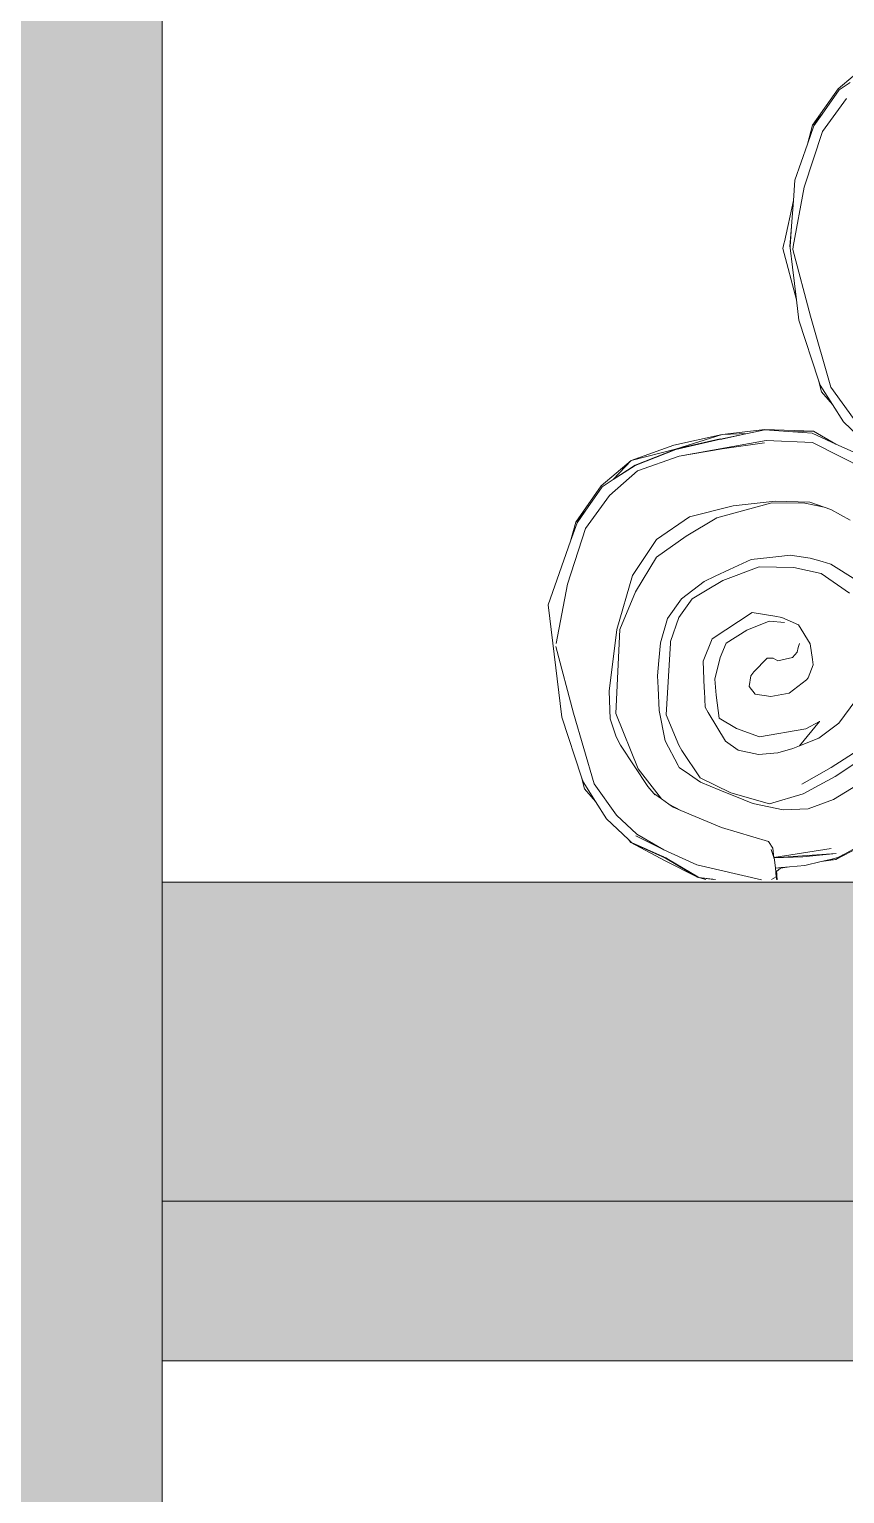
# Model space of a CAD drawing. Header units: inches. Extents: x 213 to 17763, y -4830 to 1802.
# Drawn here: x 7789.501 to 7791.653, y 1079.165 to 1083.029 of the extents above; entities that cross this region are included whole.
import ezdxf

# ---------------------------------------------------------------- set-up
doc = ezdxf.new("R2010")
doc.units = ezdxf.units.IN
doc.header["$MEASUREMENT"] = 0
doc.layers.add('.', color=30, linetype='Continuous')
doc.layers.add('OUTLINE', color=7, linetype='Continuous', lineweight=5)

# ---------------------------------------------------------------- blocks, each defined once
blk = doc.blocks.new('HYH4H')
at = {"color": 18, "lineweight": 5, "true_color": 0x000000}
for p, q in [((-2037.3664, 686.5765), (-2037.2202, 686.4529)), ((-2037.2246, 686.448), (-2037.278, 686.4829)), ((-2037.2601, 686.4046), (-2037.1433, 686.2439)), ((-2037.2246, 686.448), (-2037.1409, 686.3279)), ((-2037.0949, 686.2744), (-2037.2202, 686.4529)), ((-2037.0949, 686.2744), (-2037.1409, 686.3279)), ((-2037.1016, 686.2714), (-2037.1409, 686.3279)), ((-2037.1433, 686.2439), (-2037.054, 685.9713)), ((-2037.0699, 686.181), (-2037.1016, 686.2714)), ((-2037.0949, 686.2744), (-2037.0699, 686.181)), ((-2037.0081, 686.0048), (-2037.0699, 686.181)), ((-2037.054, 685.9713), (-2036.9999, 685.68)), ((-2037.0006, 685.9053), (-2037.0081, 686.0048)), ((-2036.9567, 685.7038), (-2037.0006, 685.9053)), ((-2036.9912, 685.7799), (-2037.0006, 685.9053)), ((-2036.9838, 685.6805), (-2036.9912, 685.7799)), ((-2036.9912, 685.7799), (-2036.9846, 685.6804)), ((-2037.0155, 685.4197), (-2036.9496, 685.6714)), ((-2036.9999, 685.68), (-2036.9983, 685.6655)), ((-2036.996, 685.58), (-2036.9853, 685.6743)), ((-2036.9853, 685.6743), (-2036.9838, 685.6805)), ((-2036.9846, 685.6804), (-2036.9853, 685.6743)), ((-2036.9846, 685.6804), (-2036.9838, 685.6805)), ((-2036.9567, 685.7038), (-2036.9558, 685.7)), ((-2036.9558, 685.7), (-2036.9554, 685.6993)), ((-2036.9554, 685.6993), (-2036.9556, 685.6987)), ((-2036.9496, 685.6714), (-2036.9554, 685.6993)), ((-2036.9983, 685.6655), (-2037.0844, 685.3393)), ((-2037.0155, 685.4197), (-2036.996, 685.58)), ((-2037.0277, 685.3197), (-2037.0155, 685.4197)), ((-2037.1849, 684.9922), (-2037.0844, 685.3393)), ((-2037.1237, 685.0256), (-2037.0277, 685.3197)), ((-2037.1385, 684.9682), (-2037.1237, 685.0256)), ((-2037.1314, 685.002), (-2037.1237, 685.0256)), ((-2037.1849, 684.9922), (-2037.2951, 684.8387)), ((-2037.1919, 684.9061), (-2037.1314, 685.002)), ((-2037.1919, 684.9061), (-2037.1385, 684.9682)), ((-2037.2454, 684.8214), (-2037.1919, 684.9061)), ((-2037.3539, 684.7195), (-2037.2454, 684.8214)), ((-2037.2088, 684.7131), (-2037.0993, 684.7757)), ((-2037.0934, 684.7655), (-2037.2088, 684.7131)), ((-2037.0993, 684.7757), (-2036.8604, 684.7841)), ((-2037.0993, 684.7757), (-2036.9985, 684.7727)), ((-2036.9985, 684.7727), (-2037.0934, 684.7655)), ((-2036.8607, 684.7831), (-2036.9985, 684.7727)), ((-2036.7758, 684.765), (-2036.8607, 684.7831)), ((-2036.6522, 684.7598), (-2036.8604, 684.7841)), ((-2036.6522, 684.7598), (-2036.7758, 684.765)), ((-2036.7599, 684.7616), (-2036.7758, 684.765)), ((-2036.6508, 684.7365), (-2036.7599, 684.7616)), ((-2036.644, 684.7369), (-2036.7599, 684.7616)), ((-2036.6522, 684.7598), (-2036.4237, 684.6881)), ((-2036.6522, 684.7598), (-2036.4155, 684.7081)), ((-2036.6441, 684.7361), (-2036.6508, 684.7365)), ((-2036.6441, 684.7361), (-2036.4952, 684.7033)), ((-2036.644, 684.7369), (-2036.4952, 684.7033)), ((-2036.6421, 684.7384), (-2036.4708, 684.6989)), ((-2037.0942, 684.7199), (-2037.3551, 684.5881)), ((-2037.2088, 684.7131), (-2037.3515, 684.6482)), ((-2036.8666, 684.7298), (-2037.0942, 684.7199)), ((-2036.8666, 684.7298), (-2036.4404, 684.6529)), ((-2036.8585, 684.7192), (-2036.6522, 684.6898)), ((-2036.4404, 684.6529), (-2036.6522, 684.6898)), ((-2036.4708, 684.6989), (-2036.4952, 684.7033)), ((-2036.4952, 684.7033), (-2036.4244, 684.6865)), ((-2036.4237, 684.6881), (-2036.4708, 684.6989)), ((-2036.4708, 684.6989), (-2036.4241, 684.6873)), ((-2036.4241, 684.6873), (-2036.4244, 684.6865)), ((-2036.2263, 684.6084), (-2036.4244, 684.6865)), ((-2036.2259, 684.6091), (-2036.4241, 684.6873)), ((-2036.206, 684.6323), (-2036.4237, 684.6881)), ((-2036.206, 684.6323), (-2036.4155, 684.7081)), ((-2036.4404, 684.6529), (-2036.2372, 684.5822)), ((-2036.2259, 684.6091), (-2036.2263, 684.6084)), ((-2036.2263, 684.6084), (-2036.1176, 684.5388)), ((-2036.1176, 684.5388), (-2036.2259, 684.6091)), ((-2036.1176, 684.5388), (-2036.206, 684.6323)), ((-2036.206, 684.6323), (-2036.0598, 684.5087)), ((-2036.2372, 684.5822), (-2036.0996, 684.4604)), ((-2036.0642, 684.5038), (-2036.1176, 684.5388)), ((-2036.0996, 684.4604), (-2035.9828, 684.2997)), ((-2036.0642, 684.5038), (-2035.9805, 684.3837)), ((-2035.9345, 684.3302), (-2036.0598, 684.5087)), ((-2037.2788, 684.3403), (-2037.1836, 684.393)), ((-2037.1836, 684.393), (-2037.1517, 684.4039)), ((-2037.1517, 684.4039), (-2037.0805, 684.4281)), ((-2037.1517, 684.4039), (-2037.0567, 684.4229)), ((-2037.0805, 684.4281), (-2036.9107, 684.4328)), ((-2037.0567, 684.4229), (-2036.895, 684.4253)), ((-2036.7056, 684.41), (-2036.9107, 684.4328)), ((-2036.6262, 684.3509), (-2036.895, 684.4253)), ((-2036.7056, 684.41), (-2036.491, 684.3565)), ((-2035.9345, 684.3302), (-2035.9805, 684.3837)), ((-2035.9411, 684.3272), (-2035.9805, 684.3837)), ((-2036.6262, 684.3509), (-2036.476, 684.2621)), ((-2036.3309, 684.2461), (-2036.491, 684.3565)), ((-2035.9094, 684.2368), (-2035.9411, 684.3272)), ((-2035.9345, 684.3302), (-2035.9094, 684.2368)), ((-2036.3304, 684.1594), (-2036.476, 684.2621)), ((-2036.2122, 684.0698), (-2036.3309, 684.2461)), ((-2035.9828, 684.2997), (-2035.8935, 684.0271)), ((-2035.8003, 683.9256), (-2035.9094, 684.2368)), ((-2037.083, 684.1548), (-2036.9847, 684.1681)), ((-2036.9447, 684.1636), (-2036.9847, 684.1681)), ((-2036.8847, 684.1569), (-2036.9447, 684.1636)), ((-2037.3059, 684.0481), (-2037.1835, 684.1248)), ((-2037.1835, 684.1248), (-2037.1418, 684.1373)), ((-2037.1418, 684.1373), (-2037.083, 684.1548)), ((-2037.0027, 684.1081), (-2037.1375, 684.0789)), ((-2036.8334, 684.1121), (-2037.0027, 684.1081)), ((-2036.7936, 684.1467), (-2036.8847, 684.1569)), ((-2036.6552, 684.0438), (-2036.8334, 684.1121)), ((-2036.6885, 684.0981), (-2036.7936, 684.1467)), ((-2036.6174, 684.0652), (-2036.6885, 684.0981)), ((-2036.3304, 684.1594), (-2036.2271, 683.9896)), ((-2037.2763, 683.9827), (-2037.1375, 684.0789)), ((-2036.5697, 683.9938), (-2036.6552, 684.0438)), ((-2036.5638, 684.0404), (-2036.6174, 684.0652)), ((-2036.4527, 683.9545), (-2036.5638, 684.0404)), ((-2036.2122, 684.0698), (-2036.1351, 683.8047)), ((-2035.8935, 684.0271), (-2035.8394, 683.7358)), ((-2036.5045, 683.9556), (-2036.5697, 683.9938)), ((-2036.439, 683.8626), (-2036.5045, 683.9556)), ((-2036.4527, 683.9545), (-2036.3848, 683.859)), ((-2036.2271, 683.9896), (-2036.1501, 683.8052)), ((-2036.9094, 683.8695), (-2036.7986, 683.888)), ((-2036.6036, 683.7584), (-2036.7986, 683.888)), ((-2035.8672, 683.3756), (-2035.8003, 683.9256)), ((-2037.0834, 683.7348), (-2037.0259, 683.8275)), ((-2037.0259, 683.8275), (-2036.9435, 683.8638)), ((-2036.9567, 683.8391), (-2036.8833, 683.8456)), ((-2036.9435, 683.8638), (-2036.9094, 683.8695)), ((-2036.8735, 683.8417), (-2036.8833, 683.8456)), ((-2036.8735, 683.8417), (-2036.7731, 683.8019)), ((-2036.3995, 683.746), (-2036.439, 683.8626)), ((-2036.3493, 683.7386), (-2036.3848, 683.859)), ((-2036.1501, 683.8052), (-2036.1317, 683.3932)), ((-2036.1351, 683.8047), (-2036.0983, 683.5022)), ((-2037.0937, 683.6584), (-2037.0834, 683.7348)), ((-2037.0302, 683.7365), (-2037.0246, 683.716)), ((-2036.7731, 683.8019), (-2036.6717, 683.7375)), ((-2036.6415, 683.6668), (-2036.6717, 683.7375)), ((-2036.5588, 683.6498), (-2036.6036, 683.7584)), ((-2036.3994, 683.7451), (-2036.3995, 683.746)), ((-2036.3991, 683.7383), (-2036.3994, 683.7451)), ((-2036.3772, 683.387), (-2036.3991, 683.7383)), ((-2036.3493, 683.7386), (-2036.3418, 683.6525)), ((-2037.0246, 683.716), (-2037.0186, 683.694)), ((-2036.9966, 683.6669), (-2037.0186, 683.694)), ((-2036.9966, 683.6669), (-2036.925, 683.6517)), ((-2036.925, 683.6517), (-2036.9012, 683.6638)), ((-2036.9012, 683.6638), (-2036.8993, 683.6648)), ((-2036.8993, 683.6648), (-2036.8726, 683.6636)), ((-2036.8726, 683.6636), (-2036.8062, 683.5974)), ((-2036.6153, 683.5606), (-2036.6415, 683.6668)), ((-2035.8378, 683.7213), (-2035.924, 683.3951)), ((-2037.0974, 683.6309), (-2037.0937, 683.6584)), ((-2037.0974, 683.6309), (-2037.0724, 683.5674)), ((-2036.8062, 683.5974), (-2036.7928, 683.5778)), ((-2036.5644, 683.5169), (-2036.5588, 683.6498)), ((-2036.3418, 683.6525), (-2036.3354, 683.578)), ((-2037.0724, 683.5674), (-2037.0653, 683.5586)), ((-2036.98, 683.4925), (-2037.0653, 683.5586)), ((-2036.7842, 683.526), (-2036.8131, 683.4878)), ((-2036.7928, 683.5778), (-2036.7842, 683.526)), ((-2036.6229, 683.4834), (-2036.6153, 683.5606)), ((-2036.565, 683.5031), (-2036.5644, 683.5169)), ((-2036.3433, 683.4078), (-2036.3381, 683.5191)), ((-2036.3381, 683.5191), (-2036.3354, 683.578)), ((-2037.3058, 683.4582), (-2037.223, 683.3462)), ((-2036.8899, 683.476), (-2036.98, 683.4925)), ((-2036.8131, 683.4878), (-2036.8899, 683.476)), ((-2036.6372, 683.3701), (-2036.6229, 683.4834)), ((-2036.5684, 683.4244), (-2036.565, 683.5031)), ((-2036.1038, 683.3676), (-2036.0983, 683.5022)), ((-2036.6678, 683.2572), (-2036.584, 683.3981)), ((-2036.584, 683.3981), (-2036.5684, 683.4244)), ((-2036.3772, 683.387), (-2036.4394, 683.238)), ((-2036.3732, 683.2589), (-2036.3433, 683.4078)), ((-2036.2401, 683.122), (-2036.1317, 683.3932)), ((-2036.0244, 683.048), (-2035.924, 683.3951)), ((-2035.9632, 683.0815), (-2035.8672, 683.3756)), ((-2037.223, 683.3462), (-2037.1252, 683.2719)), ((-2037.1283, 683.3545), (-2037.1288, 683.3552)), ((-2037.0611, 683.3178), (-2037.1283, 683.3545)), ((-2037.03, 683.2341), (-2037.1283, 683.3545)), ((-2036.8354, 683.2793), (-2037.0611, 683.3178)), ((-2036.7214, 683.3197), (-2036.8354, 683.2793)), ((-2036.6372, 683.3701), (-2036.7214, 683.3197)), ((-2036.1038, 683.3676), (-2036.132, 683.2791)), ((-2037.1252, 683.2719), (-2037.03, 683.2341)), ((-2037.03, 683.2341), (-2036.9977, 683.2212)), ((-2036.6678, 683.2572), (-2036.7297, 683.214)), ((-2036.4542, 683.2119), (-2036.4394, 683.238)), ((-2036.4362, 683.1382), (-2036.3732, 683.2589)), ((-2036.1541, 683.2375), (-2036.2879, 683.0363)), ((-2036.1541, 683.2375), (-2036.132, 683.2791)), ((-2037.3896, 683.2067), (-2037.2054, 683.0853)), ((-2037.3362, 683.2248), (-2037.1852, 683.1285)), ((-2036.9241, 683.2004), (-2036.9977, 683.2212)), ((-2036.829, 683.1921), (-2036.9241, 683.2004)), ((-2036.7297, 683.214), (-2036.829, 683.1921)), ((-2036.4542, 683.2119), (-2036.5436, 683.0774)), ((-2037.2054, 683.0853), (-2037.048, 683.0004)), ((-2037.1852, 683.1285), (-2037.0414, 683.0475)), ((-2036.5461, 683.0566), (-2036.491, 683.0947)), ((-2036.491, 683.0947), (-2036.4409, 683.1293)), ((-2036.4409, 683.1293), (-2036.4362, 683.1382)), ((-2036.2401, 683.122), (-2036.3539, 682.9751)), ((-2037.3142, 683.0445), (-2037.1965, 682.9716)), ((-2036.7573, 682.9706), (-2036.6397, 683.0185)), ((-2036.5436, 683.0774), (-2036.6946, 683.0045)), ((-2036.6397, 683.0185), (-2036.5461, 683.0566)), ((-2036.3171, 683.0008), (-2036.2879, 683.0363)), ((-2036.0244, 683.048), (-2036.1347, 682.8945)), ((-2036.0315, 682.962), (-2035.9709, 683.0579)), ((-2036.0315, 682.962), (-2035.978, 683.024)), ((-2035.978, 683.024), (-2035.9632, 683.0815)), ((-2035.9709, 683.0579), (-2035.9632, 683.0815)), ((-2037.1965, 682.9716), (-2037.0726, 682.9269)), ((-2037.048, 683.0004), (-2036.8832, 682.9509)), ((-2036.9499, 682.9207), (-2036.8094, 682.9511)), ((-2036.6946, 683.0045), (-2036.8832, 682.9509)), ((-2036.8094, 682.9511), (-2036.7936, 682.9559)), ((-2036.7936, 682.9559), (-2036.7573, 682.9706)), ((-2036.3901, 682.9498), (-2036.45, 682.9184)), ((-2036.4125, 682.9341), (-2036.3901, 682.9498)), ((-2036.3901, 682.9498), (-2036.3539, 682.9751)), ((-2036.3539, 682.9751), (-2036.3171, 683.0008)), ((-2036.322, 682.9948), (-2036.3171, 683.0008)), ((-2036.085, 682.8773), (-2036.0315, 682.962)), ((-2036.9499, 682.9207), (-2037.0726, 682.9269)), ((-2036.6478, 682.8356), (-2036.45, 682.9184)), ((-2036.45, 682.9184), (-2036.4125, 682.9341)), ((-2036.1347, 682.8945), (-2036.2339, 682.8027)), ((-2036.1934, 682.7753), (-2036.085, 682.8773)), ((-2036.8793, 682.7658), (-2036.6478, 682.8356)), ((-2036.3669, 682.7249), (-2036.2339, 682.8027)), ((-2037.2092, 682.6782), (-2037.397, 682.7769)), ((-2037.3932, 682.7831), (-2037.2438, 682.7012)), ((-2036.9051, 682.6887), (-2037.1852, 682.7313)), ((-2036.9051, 682.6887), (-2036.8995, 682.7341)), ((-2036.9051, 682.6887), (-2036.8926, 682.7278)), ((-2036.8995, 682.7341), (-2036.8793, 682.7658)), ((-2036.2047, 682.7615), (-2036.3746, 682.6842)), ((-2036.2047, 682.7615), (-2036.372, 682.6719)), ((-2036.2296, 682.7946), (-2036.3669, 682.7249)), ((-2036.3609, 682.6923), (-2036.2081, 682.7615)), ((-2036.2081, 682.7615), (-2036.1934, 682.7753)), ((-2036.2047, 682.7615), (-2036.1934, 682.7753)), ((-2037.2092, 682.6782), (-2037.2438, 682.7012)), ((-2037.2438, 682.7012), (-2037.2187, 682.6875)), ((-2037.2187, 682.6875), (-2037.183, 682.6789)), ((-2037.0473, 682.691), (-2037.2108, 682.7078)), ((-2036.9056, 682.687), (-2037.2108, 682.7078)), ((-2037.2092, 682.6782), (-2037.1361, 682.6677)), ((-2037.2092, 682.6782), (-2037.1663, 682.6749)), ((-2037.183, 682.6789), (-2037.1663, 682.6749)), ((-2037.1663, 682.6749), (-2037.1361, 682.6677)), ((-2037.1361, 682.6677), (-2037.0566, 682.6487)), ((-2036.9056, 682.687), (-2037.0473, 682.691)), ((-2036.9088, 682.677), (-2036.9124, 682.6364)), ((-2036.9088, 682.677), (-2036.9065, 682.6841)), ((-2036.9065, 682.6841), (-2036.9056, 682.687)), ((-2036.9056, 682.687), (-2036.9051, 682.6887)), ((-2036.3888, 682.6779), (-2036.5329, 682.5933)), ((-2036.5312, 682.591), (-2036.3746, 682.6842)), ((-2036.5312, 682.591), (-2036.372, 682.6719)), ((-2036.5279, 682.6519), (-2036.3669, 682.7249)), ((-2036.3753, 682.6858), (-2036.3888, 682.6779)), ((-2036.3746, 682.6842), (-2036.3888, 682.6779)), ((-2036.3609, 682.6923), (-2036.3753, 682.6858)), ((-2036.3609, 682.6923), (-2036.3746, 682.6842)), ((-2036.9814, 682.6422), (-2037.0566, 682.6487)), ((-2036.9373, 682.6353), (-2036.9814, 682.6422)), ((-2036.942, 682.6389), (-2036.9814, 682.6422)), ((-2036.942, 682.6389), (-2036.9124, 682.6364)), ((-2036.942, 682.6389), (-2036.9373, 682.6353)), ((-2036.9373, 682.6353), (-2036.9174, 682.6199)), ((-2036.9196, 682.5994), (-2036.9216, 682.578)), ((-2036.9197, 682.6094), (-2036.9174, 682.6199)), ((-2036.9196, 682.5994), (-2036.9197, 682.6094)), ((-2036.9157, 682.6189), (-2036.9196, 682.5994)), ((-2036.9166, 682.6185), (-2036.9196, 682.5994)), ((-2036.9182, 682.5922), (-2036.9196, 682.5994)), ((-2036.9158, 682.5979), (-2036.9182, 682.5922)), ((-2036.9182, 682.5922), (-2036.9163, 682.5927)), ((-2036.9182, 682.5883), (-2036.9182, 682.5922)), ((-2036.9177, 682.5873), (-2036.9182, 682.5883)), ((-2036.9178, 682.5806), (-2036.9175, 682.5843)), ((-2036.9177, 682.5873), (-2036.9175, 682.5858)), ((-2036.9175, 682.5843), (-2036.9175, 682.5858)), ((-2036.9166, 682.6185), (-2036.9174, 682.6199)), ((-2036.9164, 682.6194), (-2036.9166, 682.6185)), ((-2036.9166, 682.6185), (-2036.9157, 682.6189)), ((-2036.9158, 682.5979), (-2036.9163, 682.5927)), ((-2036.8931, 682.5797), (-2036.9163, 682.5927)), ((-2036.9147, 682.6102), (-2036.9158, 682.5979)), ((-2036.9157, 682.6189), (-2036.9141, 682.6177)), ((-2036.9141, 682.6177), (-2036.9147, 682.6102)), ((-2036.9124, 682.6364), (-2036.9141, 682.6177)), ((-2036.5279, 682.6519), (-2036.8443, 682.579)), ((-2036.5377, 682.5905), (-2036.6195, 682.5797)), ((-2036.5377, 682.5905), (-2036.6092, 682.5797)), ((-2036.5312, 682.591), (-2036.5721, 682.5797)), ((-2036.5329, 682.5933), (-2036.5377, 682.5905)), ((-2036.5312, 682.591), (-2036.5377, 682.5905))]:
    blk.add_line(p, q, dxfattribs=at)

msp = doc.modelspace()

# ---------------------------------------------------------------- hatches: boundary and pattern name
at = {"layer": '.', "lineweight": 5, "true_color": 0xd5ba98}
h = msp.add_hatch(color=9, dxfattribs=at)
h.dxf.hatch_style = 1
h.paths.add_polyline_path([(7809.9013, 1085.4395), (7809.0213, 1085.4395), (7809.0213, 1071.0978), (7809.358, 1071.0978), (7809.9013, 1071.0978)])
h.paths.add_polyline_path([(7789.8515, 1085.4395), (7789.0099, 1085.4395), (7789.0099, 1071.0978), (7789.8515, 1071.0978)])
at = {"layer": '.', "lineweight": 5, "true_color": 0xd5ba98, "transparency": 33554687}
h = msp.add_hatch(color=9, dxfattribs=at)
h.dxf.hatch_style = 1
h.paths.add_polyline_path([(7789.8515, 1080.7788), (7799.951, 1080.7788), (7799.951, 1079.9372), (7789.8515, 1079.9372)])
at = {"layer": '.', "lineweight": 5, "transparency": 33554687}
h = msp.add_hatch(color=6, dxfattribs=at)
h.dxf.hatch_style = 1
h.paths.add_polyline_path([(7789.8515, 1079.9372), (7799.951, 1079.9372), (7799.951, 1079.5164), (7789.8515, 1079.5164)])

# ---------------------------------------------------------------- linework, layer by layer
at = {"color": 18, "lineweight": 5, "true_color": 0x000000}
for p, q in [((7789.8515, 1085.4395), (7789.8515, 1075.0978)), ((7799.951, 1080.7788), (7789.8515, 1080.7788)), ((7799.951, 1079.9372), (7789.8515, 1079.9372)), ((7799.951, 1079.5164), (7789.8515, 1079.5164))]:
    msp.add_line(p, q, dxfattribs=at)

# ---------------------------------------------------------------- block references
at = {"layer": 'OUTLINE', "lineweight": 5, "xscale": -0.5387435217517774, "yscale": 0.5387435217517774, "zscale": 0.5387435217517774}
msp.add_blockref('HYH4H', (6694.0963, 713.0504), dxfattribs=at)

doc.saveas('drawing.dxf')
